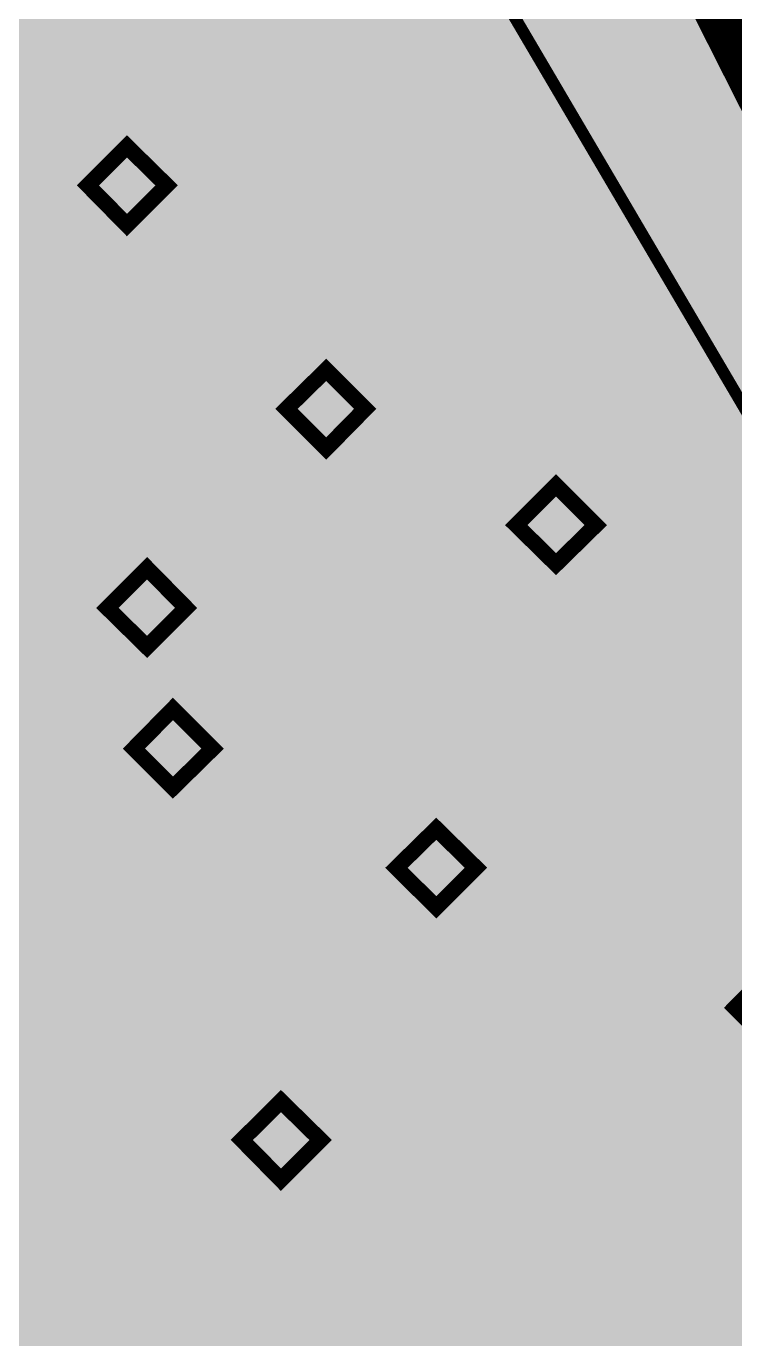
# Model space of a CAD drawing. Header units: millimetres. Extents: x 92 to 588, y 96 to 434.
# Drawn here: x 394.96 to 412.9, y 291.31 to 324.56 of the extents above; entities that cross this region are included whole.
import ezdxf

# ---------------------------------------------------------------- set-up
doc = ezdxf.new("R2010")
doc.units = ezdxf.units.MM
doc.layers.add('H', color=7, linetype='Continuous')
doc.layers.add('P', color=7, linetype='Continuous')

msp = doc.modelspace()

# ---------------------------------------------------------------- hatches: boundary and pattern name
at = {"layer": 'H', "linetype": 'Continuous'}
for points in [[(291.162, 223.903), (291.162, 433.788), (588.166, 433.788), (588.166, 223.903), (291.162, 223.903)], [(396.396, 321.358), (396.325, 321.375), (396.255, 321.375), (396.184, 321.393), (396.184, 321.728), (396.255, 321.71), (396.343, 321.675), (396.431, 321.657), (396.519, 321.657), (396.607, 321.657), (396.766, 321.693), (396.89, 321.746), (397.013, 321.834), (397.101, 321.94), (397.172, 322.081), (397.242, 322.239), (397.26, 322.416), (397.278, 322.522), (397.172, 322.716), (397.278, 322.769), (397.278, 322.839), (397.278, 323.051), (397.26, 323.28), (397.242, 323.368), (397.207, 323.439), (397.136, 323.562), (397.101, 323.615), (397.066, 323.651), (396.995, 323.721), (396.942, 323.739), (396.872, 323.756), (396.784, 323.756), (396.678, 323.756), (396.537, 323.703), (396.466, 323.651), (396.431, 323.615), (396.413, 323.562), (396.36, 323.474), (396.307, 323.315), (396.307, 323.174), (396.307, 323.086), (396.325, 322.963), (396.36, 322.892), (396.378, 322.839), (396.449, 322.751), (396.484, 322.716), (396.519, 322.698), (396.59, 322.663), (396.643, 322.645), (396.713, 322.628), (396.819, 322.628), (396.925, 322.628), (397.048, 322.663), (397.172, 322.716), (397.278, 322.522), (397.136, 322.433), (397.013, 322.381), (396.942, 322.363), (396.819, 322.345), (396.731, 322.345), (396.607, 322.345), (396.484, 322.381), (396.413, 322.398), (396.307, 322.451), (396.237, 322.486), (396.166, 322.557), (396.06, 322.68), (396.025, 322.769), (395.99, 322.839), (395.955, 323.051), (395.955, 323.157), (395.955, 323.245), (395.99, 323.439), (396.025, 323.527), (396.06, 323.598), (396.149, 323.739), (396.202, 323.809), (396.255, 323.862), (396.396, 323.95), (396.466, 323.986), (396.537, 324.003), (396.695, 324.039), (396.784, 324.039), (396.872, 324.039), (397.031, 324.021), (397.101, 323.986), (397.172, 323.95), (397.295, 323.862), (397.348, 323.809), (397.419, 323.739), (397.525, 323.545), (397.56, 323.439), (397.595, 323.315), (397.63, 323.033), (397.63, 322.857), (397.63, 322.698), (397.595, 322.398), (397.56, 322.257), (397.525, 322.116), (397.419, 321.869), (397.348, 321.781), (397.278, 321.675), (397.101, 321.516), (396.995, 321.463), (396.89, 321.41), (396.625, 321.358), (396.484, 321.358), (396.396, 321.358)], [(398.759, 321.358), (398.671, 321.358), (398.495, 321.375), (398.406, 321.41), (398.336, 321.446), (398.195, 321.516), (398.142, 321.569), (398.089, 321.622), (398.001, 321.746), (397.965, 321.816), (397.948, 321.887), (397.913, 322.045), (397.913, 322.116), (397.913, 322.222), (397.983, 322.416), (398.036, 322.504), (398.089, 322.592), (398.248, 322.733), (398.354, 322.786), (398.495, 322.645), (398.389, 322.539), (398.336, 322.469), (398.301, 322.398), (398.265, 322.239), (398.265, 322.151), (398.265, 322.028), (398.336, 321.834), (398.406, 321.763), (398.477, 321.693), (398.653, 321.622), (398.759, 321.604), (398.865, 321.622), (399.041, 321.675), (399.112, 321.746), (399.165, 321.816), (399.235, 321.993), (399.235, 322.098), (399.235, 322.169), (399.218, 322.292), (399.183, 322.345), (399.147, 322.398), (399.024, 322.486), (398.936, 322.539), (398.883, 322.575), (398.777, 322.61), (398.689, 322.645), (398.565, 322.698), (398.495, 322.645), (398.354, 322.786), (398.265, 322.857), (398.124, 322.98), (398.071, 323.051), (398.036, 323.104), (397.983, 323.28), (397.983, 323.368), (397.983, 323.439), (398.001, 323.58), (398.071, 323.703), (398.142, 323.809), (398.195, 323.862), (398.248, 323.898), (398.389, 323.986), (398.512, 324.021), (398.671, 324.056), (398.759, 324.056), (398.847, 324.056), (399.006, 324.021), (399.147, 323.986), (399.271, 323.915), (399.324, 323.862), (399.377, 323.827), (399.447, 323.721), (399.5, 323.598), (399.535, 323.474), (399.535, 323.404), (399.535, 323.315), (399.482, 323.139), (399.43, 323.051), (399.377, 322.963), (399.235, 322.839), (399.147, 322.786), (399.006, 322.927), (399.112, 323.051), (399.147, 323.104), (399.165, 323.174), (399.2, 323.315), (399.2, 323.386), (399.183, 323.474), (399.13, 323.615), (399.077, 323.686), (399.041, 323.703), (398.989, 323.756), (398.847, 323.792), (398.759, 323.792), (398.671, 323.792), (398.512, 323.739), (398.442, 323.686), (398.424, 323.668), (398.371, 323.598), (398.336, 323.492), (398.318, 323.421), (398.336, 323.351), (398.354, 323.245), (398.389, 323.192), (398.424, 323.157), (398.512, 323.068), (398.565, 323.033), (398.636, 322.998), (398.742, 322.963), (398.847, 322.91), (398.936, 322.874), (399.006, 322.927), (399.147, 322.786), (399.253, 322.716), (399.43, 322.592), (399.482, 322.522), (399.535, 322.433), (399.588, 322.239), (399.606, 322.134), (399.606, 322.045), (399.571, 321.904), (399.5, 321.763), (399.412, 321.64), (399.359, 321.569), (399.306, 321.516), (399.165, 321.446), (399.006, 321.375), (398.847, 321.358), (398.759, 321.358)], [(395.073, 321.41), (395.073, 321.904), (395.478, 321.904), (395.478, 321.41), (395.073, 321.41)], [(397.507, 319.523), (396.519, 320.528), (397.507, 321.516), (398.512, 320.528), (397.507, 319.523)], [(402.869, 315.748), (404.051, 318.024), (402.71, 318.024), (402.71, 318.324), (404.351, 318.324), (404.351, 317.936), (403.24, 315.748), (402.869, 315.748)], [(405.374, 315.695), (405.197, 315.695), (405.021, 315.731), (404.845, 315.784), (404.704, 315.837), (404.704, 316.207), (404.774, 316.172), (404.845, 316.136), (404.915, 316.101), (405.003, 316.066), (405.109, 316.031), (405.197, 316.013), (405.286, 315.995), (405.391, 315.995), (405.497, 315.995), (405.585, 316.031), (405.638, 316.048), (405.727, 316.119), (405.762, 316.154), (405.815, 316.225), (405.85, 316.33), (405.885, 316.436), (405.885, 316.577), (405.885, 316.63), (405.868, 316.754), (405.85, 316.789), (405.832, 316.842), (405.78, 316.913), (405.744, 316.948), (405.709, 316.965), (405.621, 317.018), (405.568, 317.036), (405.444, 317.054), (405.321, 317.071), (405.18, 317.054), (405.039, 317.036), (404.898, 317.018), (404.809, 317.001), (404.809, 318.324), (406.22, 318.324), (406.22, 318.024), (405.145, 318.024), (405.145, 317.336), (405.215, 317.353), (405.321, 317.353), (405.374, 317.353), (405.568, 317.353), (405.709, 317.318), (405.78, 317.301), (405.921, 317.23), (405.974, 317.195), (406.044, 317.142), (406.132, 317.018), (406.168, 316.948), (406.203, 316.877), (406.238, 316.683), (406.238, 316.577), (406.238, 316.472), (406.203, 316.295), (406.185, 316.225), (406.15, 316.136), (406.062, 316.013), (406.009, 315.942), (405.956, 315.889), (405.815, 315.801), (405.744, 315.766), (405.656, 315.731), (405.48, 315.695), (405.374, 315.695)], [(408.743, 315.748), (408.743, 316.63), (408.743, 316.913), (408.743, 317.918), (407.879, 316.913), (408.743, 316.913), (408.743, 316.63), (407.596, 316.63), (407.596, 317.001), (408.76, 318.324), (409.078, 318.324), (409.078, 316.913), (409.395, 316.913), (409.395, 316.63), (409.078, 316.63), (409.078, 315.748), (408.743, 315.748)], [(410.119, 315.695), (410.048, 315.695), (409.96, 315.713), (409.889, 315.713), (409.819, 315.731), (409.819, 316.066), (409.889, 316.048), (409.978, 316.013), (410.066, 315.995), (410.154, 315.995), (410.242, 315.995), (410.401, 316.031), (410.524, 316.083), (410.648, 316.172), (410.701, 316.225), (410.736, 316.278), (410.824, 316.419), (410.877, 316.577), (410.912, 316.754), (410.912, 316.86), (410.824, 317.054), (410.912, 317.107), (410.93, 317.177), (410.93, 317.212), (410.93, 317.265), (410.93, 317.389), (410.895, 317.618), (410.877, 317.706), (410.86, 317.777), (410.789, 317.9), (410.736, 317.953), (410.701, 317.988), (410.63, 318.059), (410.595, 318.077), (410.507, 318.094), (410.419, 318.094), (410.313, 318.094), (410.189, 318.041), (410.101, 317.988), (410.083, 317.953), (410.048, 317.9), (409.995, 317.812), (409.96, 317.636), (409.942, 317.512), (409.96, 317.424), (409.978, 317.283), (409.995, 317.23), (410.013, 317.177), (410.083, 317.089), (410.119, 317.054), (410.154, 317.036), (410.242, 317.001), (410.277, 316.983), (410.366, 316.965), (410.454, 316.965), (410.577, 316.965), (410.701, 317.001), (410.824, 317.054), (410.912, 316.86), (410.789, 316.771), (410.648, 316.718), (410.595, 316.701), (410.454, 316.683), (410.383, 316.683), (410.242, 316.683), (410.119, 316.718), (410.066, 316.736), (409.942, 316.789), (409.872, 316.824), (409.819, 316.895), (409.713, 317.018), (409.678, 317.107), (409.642, 317.177), (409.607, 317.371), (409.59, 317.495), (409.607, 317.583), (409.625, 317.777), (409.66, 317.847), (409.695, 317.936), (409.784, 318.077), (409.836, 318.147), (409.889, 318.2), (410.03, 318.288), (410.101, 318.324), (410.189, 318.341), (410.348, 318.377), (410.419, 318.377), (410.507, 318.377), (410.665, 318.359), (410.736, 318.324), (410.807, 318.288), (410.93, 318.2), (411.001, 318.147), (411.054, 318.077), (411.159, 317.883), (411.195, 317.777), (411.23, 317.653), (411.265, 317.371), (411.283, 317.195), (411.265, 317.036), (411.23, 316.736), (411.195, 316.595), (411.159, 316.454), (411.054, 316.207), (410.983, 316.101), (410.912, 316.013), (410.736, 315.854), (410.63, 315.801), (410.524, 315.748), (410.26, 315.695), (410.119, 315.695)], [(406.767, 315.748), (406.767, 316.242), (407.173, 316.242), (407.173, 315.748), (406.767, 315.748)], [(394.455, 312.926), (394.279, 312.944), (394.085, 312.961), (393.926, 313.014), (393.785, 313.085), (393.785, 313.438), (393.856, 313.42), (393.926, 313.367), (393.997, 313.332), (394.085, 313.297), (394.173, 313.279), (394.261, 313.244), (394.367, 313.226), (394.455, 313.226), (394.561, 313.244), (394.667, 313.261), (394.72, 313.279), (394.79, 313.349), (394.826, 313.385), (394.896, 313.473), (394.932, 313.561), (394.967, 313.667), (394.967, 313.808), (394.967, 313.879), (394.949, 313.984), (394.932, 314.037), (394.914, 314.073), (394.861, 314.143), (394.826, 314.178), (394.773, 314.214), (394.685, 314.249), (394.632, 314.267), (394.526, 314.302), (394.402, 314.302), (394.261, 314.302), (394.12, 314.284), (393.979, 314.249), (393.891, 314.231), (393.891, 315.572), (395.302, 315.572), (395.302, 315.254), (394.226, 315.254), (394.226, 314.584), (394.279, 314.584), (394.35, 314.584), (394.455, 314.584), (394.649, 314.584), (394.79, 314.549), (394.861, 314.531), (394.985, 314.478), (395.055, 314.425), (395.108, 314.373), (395.214, 314.249), (395.249, 314.178), (395.284, 314.108), (395.32, 313.914), (395.32, 313.808), (395.32, 313.72), (395.284, 313.543), (395.267, 313.455), (395.231, 313.385), (395.143, 313.244), (395.09, 313.191), (395.037, 313.12), (394.896, 313.032), (394.826, 312.997), (394.738, 312.961), (394.561, 312.926), (394.455, 312.926)], [(397.172, 312.926), (397.101, 312.944), (397.013, 312.944), (396.942, 312.961), (396.942, 313.297), (397.013, 313.279), (397.101, 313.261), (397.189, 313.226), (397.295, 313.226), (397.366, 313.226), (397.525, 313.261), (397.666, 313.314), (397.771, 313.402), (397.824, 313.455), (397.877, 313.508), (397.948, 313.649), (398.001, 313.808), (398.036, 313.984), (398.054, 314.09), (397.948, 314.284), (398.054, 314.337), (398.054, 314.408), (398.054, 314.461), (398.054, 314.496), (398.054, 314.637), (398.036, 314.849), (398.001, 314.937), (397.983, 315.008), (397.913, 315.149), (397.877, 315.184), (397.842, 315.237), (397.754, 315.29), (397.719, 315.307), (397.63, 315.325), (397.542, 315.343), (397.436, 315.325), (397.313, 315.272), (397.242, 315.219), (397.207, 315.184), (397.172, 315.149), (397.119, 315.043), (397.084, 314.884), (397.084, 314.743), (397.084, 314.655), (397.101, 314.531), (397.119, 314.478), (397.136, 314.425), (397.207, 314.337), (397.26, 314.284), (397.295, 314.267), (397.366, 314.231), (397.401, 314.214), (397.489, 314.196), (397.577, 314.196), (397.701, 314.214), (397.824, 314.231), (397.948, 314.284), (398.054, 314.09), (397.913, 314.002), (397.789, 313.949), (397.719, 313.932), (397.577, 313.914), (397.507, 313.914), (397.366, 313.914), (397.242, 313.949), (397.189, 313.967), (397.066, 314.02), (397.013, 314.073), (396.942, 314.126), (396.837, 314.249), (396.801, 314.337), (396.766, 314.425), (396.731, 314.619), (396.731, 314.725), (396.731, 314.831), (396.766, 315.008), (396.784, 315.096), (396.819, 315.166), (396.907, 315.307), (396.978, 315.378), (397.031, 315.431), (397.154, 315.519), (397.225, 315.554), (397.313, 315.59), (397.472, 315.607), (397.542, 315.625), (397.63, 315.625), (397.789, 315.59), (397.877, 315.554), (397.948, 315.519), (398.071, 315.448), (398.124, 315.378), (398.177, 315.307), (398.283, 315.131), (398.336, 315.008), (398.371, 314.884), (398.406, 314.602), (398.406, 314.425), (398.406, 314.267), (398.371, 313.967), (398.336, 313.826), (398.283, 313.685), (398.177, 313.438), (398.124, 313.349), (398.036, 313.244), (397.86, 313.103), (397.754, 313.032), (397.648, 312.997), (397.401, 312.944), (397.242, 312.926), (397.172, 312.926)], [(399.765, 312.979), (399.765, 313.879), (399.765, 314.143), (399.765, 315.166), (398.9, 314.143), (399.765, 314.143), (399.765, 313.879), (398.618, 313.879), (398.618, 314.231), (399.782, 315.572), (400.1, 315.572), (400.1, 314.143), (400.4, 314.143), (400.4, 313.879), (400.1, 313.879), (400.1, 312.979), (399.765, 312.979)], [(402.552, 313.861), (401.546, 314.866), (402.552, 315.854), (403.539, 314.866), (402.552, 313.861)], [(395.831, 312.979), (395.831, 313.473), (396.255, 313.473), (396.255, 312.979), (395.831, 312.979)], [(408.372, 310.933), (407.367, 311.921), (408.372, 312.926), (409.378, 311.921), (408.372, 310.933)], [(399.818, 308.499), (400.999, 310.774), (399.659, 310.774), (399.659, 311.092), (401.299, 311.092), (401.299, 310.704), (400.188, 308.499), (399.818, 308.499)], [(402.322, 308.446), (402.146, 308.446), (401.952, 308.481), (401.793, 308.534), (401.652, 308.587), (401.652, 308.957), (401.723, 308.922), (401.793, 308.887), (401.864, 308.852), (401.952, 308.816), (402.058, 308.781), (402.146, 308.763), (402.234, 308.746), (402.322, 308.746), (402.428, 308.746), (402.534, 308.781), (402.587, 308.799), (402.675, 308.869), (402.71, 308.904), (402.763, 308.993), (402.799, 309.081), (402.834, 309.187), (402.834, 309.328), (402.834, 309.398), (402.816, 309.504), (402.799, 309.557), (402.781, 309.592), (402.728, 309.663), (402.693, 309.698), (402.657, 309.733), (402.552, 309.769), (402.499, 309.786), (402.393, 309.804), (402.269, 309.822), (402.128, 309.804), (401.987, 309.786), (401.846, 309.769), (401.758, 309.751), (401.758, 311.092), (403.169, 311.092), (403.169, 310.774), (402.093, 310.774), (402.093, 310.086), (402.146, 310.104), (402.216, 310.104), (402.269, 310.104), (402.322, 310.104), (402.516, 310.104), (402.657, 310.069), (402.728, 310.051), (402.851, 309.998), (402.922, 309.945), (402.975, 309.892), (403.081, 309.769), (403.116, 309.698), (403.151, 309.628), (403.187, 309.434), (403.187, 309.328), (403.187, 309.222), (403.151, 309.063), (403.134, 308.975), (403.098, 308.904), (403.01, 308.763), (402.957, 308.693), (402.904, 308.64), (402.763, 308.552), (402.693, 308.516), (402.605, 308.481), (402.428, 308.446), (402.322, 308.446)], [(404.88, 308.499), (404.88, 308.763), (405.339, 308.763), (405.339, 310.492), (404.88, 310.492), (404.88, 310.739), (405.003, 310.739), (405.197, 310.774), (405.268, 310.809), (405.339, 310.88), (405.391, 310.986), (405.409, 311.092), (405.674, 311.092), (405.674, 308.763), (406.132, 308.763), (406.132, 308.499), (404.88, 308.499)], [(406.75, 308.499), (407.931, 310.774), (406.591, 310.774), (406.591, 311.092), (408.231, 311.092), (408.231, 310.704), (407.12, 308.499), (406.75, 308.499)], [(398.018, 308.834), (397.013, 309.822), (398.018, 310.827), (399.006, 309.822), (398.018, 308.834)], [(395.884, 306.664), (395.708, 306.7), (395.637, 306.717), (395.567, 306.753), (395.443, 306.841), (395.39, 306.894), (395.32, 306.982), (395.214, 307.158), (395.179, 307.282), (395.143, 307.405), (395.108, 307.687), (395.108, 308.023), (395.143, 308.322), (395.179, 308.463), (395.214, 308.605), (395.32, 308.834), (395.39, 308.94), (395.461, 309.028), (395.637, 309.187), (395.761, 309.24), (395.866, 309.293), (396.131, 309.345), (396.272, 309.345), (396.343, 309.345), (396.431, 309.345), (396.501, 309.328), (396.554, 309.31), (396.554, 308.993), (396.484, 309.01), (396.413, 309.028), (396.325, 309.046), (396.219, 309.046), (396.131, 309.046), (395.99, 309.028), (395.866, 308.975), (395.743, 308.887), (395.69, 308.834), (395.655, 308.781), (395.567, 308.64), (395.514, 308.481), (395.478, 308.287), (395.461, 308.199), (395.567, 308.005), (395.461, 307.952), (395.461, 307.899), (395.461, 307.864), (395.461, 307.828), (395.461, 307.776), (395.461, 307.652), (395.478, 307.44), (395.514, 307.352), (395.531, 307.264), (395.602, 307.141), (395.637, 307.105), (395.708, 307.017), (395.796, 306.982), (395.866, 306.947), (395.972, 306.947), (396.06, 306.964), (396.202, 306.999), (396.272, 307.07), (396.307, 307.105), (396.325, 307.141), (396.378, 307.229), (396.431, 307.405), (396.431, 307.546), (396.431, 307.617), (396.413, 307.758), (396.396, 307.811), (396.36, 307.864), (396.29, 307.952), (396.255, 307.987), (396.219, 308.023), (396.149, 308.058), (396.096, 308.075), (396.008, 308.075), (395.919, 308.093), (395.796, 308.075), (395.69, 308.058), (395.567, 308.005), (395.461, 308.199), (395.584, 308.269), (395.708, 308.322), (395.778, 308.34), (395.919, 308.375), (396.008, 308.375), (396.149, 308.358), (396.272, 308.34), (396.325, 308.322), (396.449, 308.269), (396.501, 308.217), (396.572, 308.164), (396.678, 308.023), (396.713, 307.952), (396.748, 307.864), (396.784, 307.67), (396.784, 307.564), (396.784, 307.458), (396.748, 307.282), (396.713, 307.193), (396.678, 307.105), (396.59, 306.964), (396.537, 306.911), (396.484, 306.858), (396.343, 306.753), (396.272, 306.735), (396.202, 306.7), (396.043, 306.664), (395.884, 306.664)], [(403.716, 308.499), (403.716, 308.993), (404.121, 308.993), (404.121, 308.499), (403.716, 308.499)], [(398.671, 305.271), (397.683, 306.259), (398.671, 307.264), (399.676, 306.259), (398.671, 305.271)], [(405.674, 304.124), (406.855, 306.4), (405.515, 306.4), (405.515, 306.7), (407.155, 306.7), (407.155, 306.312), (406.026, 304.124), (405.674, 304.124)], [(408.178, 304.071), (408.002, 304.071), (407.808, 304.107), (407.649, 304.16), (407.508, 304.213), (407.508, 304.583), (407.579, 304.548), (407.72, 304.477), (407.808, 304.442), (407.914, 304.407), (408.002, 304.389), (408.09, 304.371), (408.178, 304.371), (408.284, 304.371), (408.39, 304.407), (408.443, 304.424), (408.514, 304.495), (408.549, 304.53), (408.619, 304.601), (408.655, 304.706), (408.69, 304.812), (408.69, 304.953), (408.69, 305.006), (408.672, 305.13), (408.655, 305.165), (408.637, 305.218), (408.584, 305.288), (408.549, 305.324), (408.514, 305.341), (408.408, 305.394), (408.355, 305.412), (408.249, 305.43), (408.125, 305.43), (407.984, 305.43), (407.843, 305.412), (407.702, 305.394), (407.614, 305.377), (407.614, 306.7), (409.025, 306.7), (409.025, 306.4), (407.949, 306.4), (407.949, 305.712), (408.002, 305.729), (408.125, 305.729), (408.178, 305.729), (408.372, 305.729), (408.514, 305.694), (408.584, 305.677), (408.708, 305.606), (408.778, 305.571), (408.831, 305.518), (408.937, 305.394), (408.972, 305.324), (409.007, 305.253), (409.043, 305.059), (409.043, 304.953), (409.043, 304.848), (409.007, 304.671), (408.99, 304.601), (408.955, 304.512), (408.866, 304.389), (408.813, 304.318), (408.76, 304.265), (408.619, 304.177), (408.549, 304.142), (408.461, 304.107), (408.284, 304.071), (408.178, 304.071)], [(411.212, 304.071), (411.036, 304.089), (410.948, 304.124), (410.877, 304.16), (410.736, 304.23), (410.683, 304.283), (410.63, 304.336), (410.542, 304.459), (410.524, 304.53), (410.489, 304.601), (410.471, 304.759), (410.454, 304.83), (410.471, 304.936), (410.524, 305.13), (410.577, 305.218), (410.63, 305.306), (410.789, 305.447), (410.895, 305.5), (411.036, 305.359), (410.93, 305.253), (410.895, 305.183), (410.86, 305.112), (410.807, 304.953), (410.807, 304.865), (410.824, 304.742), (410.895, 304.548), (410.948, 304.477), (411.018, 304.407), (411.195, 304.336), (411.3, 304.318), (411.406, 304.318), (411.583, 304.389), (411.653, 304.459), (411.724, 304.53), (411.777, 304.706), (411.794, 304.812), (411.794, 304.883), (411.759, 305.006), (411.724, 305.059), (411.689, 305.112), (411.565, 305.2), (411.495, 305.253), (411.424, 305.288), (411.336, 305.324), (411.23, 305.359), (411.106, 305.412), (411.036, 305.359), (410.895, 305.5), (410.807, 305.571), (410.665, 305.694), (410.613, 305.747), (410.577, 305.818), (410.524, 305.994), (410.524, 306.082), (410.524, 306.153), (410.56, 306.294), (410.613, 306.417), (410.701, 306.523), (410.736, 306.576), (410.807, 306.611), (410.93, 306.682), (411.071, 306.735), (411.212, 306.77), (411.3, 306.77), (411.389, 306.77), (411.547, 306.735), (411.689, 306.7), (411.812, 306.629), (411.865, 306.576), (411.918, 306.541), (412.006, 306.435), (412.059, 306.312), (412.077, 306.17), (412.077, 306.1), (412.077, 306.029), (412.024, 305.853), (411.971, 305.765), (411.918, 305.677), (411.777, 305.553), (411.689, 305.5), (411.547, 305.641), (411.653, 305.765), (411.689, 305.818), (411.706, 305.888), (411.741, 306.029), (411.741, 306.1), (411.741, 306.188), (411.671, 306.329), (411.618, 306.4), (411.6, 306.417), (411.53, 306.47), (411.406, 306.506), (411.3, 306.506), (411.212, 306.506), (411.054, 306.453), (411.001, 306.4), (410.965, 306.382), (410.912, 306.312), (410.877, 306.206), (410.877, 306.118), (410.877, 306.065), (410.912, 305.959), (410.93, 305.906), (410.965, 305.871), (411.054, 305.782), (411.124, 305.747), (411.177, 305.712), (411.283, 305.659), (411.389, 305.624), (411.477, 305.588), (411.547, 305.641), (411.689, 305.5), (411.794, 305.43), (411.971, 305.306), (412.024, 305.236), (412.077, 305.147), (412.147, 304.953), (412.147, 304.848), (412.147, 304.759), (412.112, 304.601), (412.059, 304.477), (411.971, 304.336), (411.9, 304.283), (411.847, 304.23), (411.706, 304.142), (411.565, 304.089), (411.389, 304.071), (411.212, 304.071)], [(413.488, 304.124), (413.488, 305.006), (413.488, 305.288), (413.488, 306.294), (412.623, 305.288), (413.488, 305.288), (413.488, 305.006), (412.341, 305.006), (412.341, 305.377), (413.505, 306.7), (413.823, 306.7), (413.823, 305.288), (414.123, 305.288), (414.123, 305.006), (413.823, 305.006), (413.823, 304.124), (413.488, 304.124)], [(409.572, 304.124), (409.572, 304.618), (409.978, 304.618), (409.978, 304.124), (409.572, 304.124)], [(405.339, 302.237), (404.333, 303.242), (405.339, 304.23), (406.344, 303.242), (405.339, 302.237)], [(401.74, 297.228), (402.922, 299.503), (401.581, 299.503), (401.581, 299.803), (403.222, 299.803), (403.222, 299.432), (402.111, 297.228), (401.74, 297.228)], [(404.28, 297.175), (404.121, 297.21), (404.033, 297.228), (403.963, 297.263), (403.839, 297.351), (403.786, 297.404), (403.716, 297.474), (403.628, 297.668), (403.575, 297.792), (403.539, 297.898), (403.504, 298.198), (403.504, 298.356), (403.504, 298.533), (403.539, 298.833), (403.575, 298.974), (403.61, 299.097), (403.716, 299.344), (403.786, 299.45), (403.857, 299.538), (404.033, 299.697), (404.157, 299.75), (404.263, 299.803), (404.527, 299.856), (404.668, 299.856), (404.756, 299.856), (404.827, 299.856), (404.898, 299.838), (404.95, 299.82), (404.95, 299.485), (404.88, 299.521), (404.809, 299.538), (404.721, 299.556), (404.615, 299.556), (404.545, 299.556), (404.386, 299.538), (404.263, 299.485), (404.139, 299.397), (404.086, 299.344), (404.051, 299.291), (403.963, 299.15), (403.91, 298.991), (403.875, 298.797), (403.857, 298.692), (403.963, 298.515), (403.857, 298.445), (403.857, 298.409), (403.857, 298.374), (403.857, 298.162), (403.875, 297.933), (403.91, 297.845), (403.927, 297.774), (403.998, 297.651), (404.033, 297.598), (404.104, 297.527), (404.192, 297.492), (404.28, 297.457), (404.368, 297.457), (404.457, 297.457), (404.598, 297.51), (404.668, 297.563), (404.704, 297.598), (404.721, 297.651), (404.774, 297.739), (404.827, 297.915), (404.827, 298.057), (404.827, 298.127), (404.809, 298.268), (404.792, 298.321), (404.756, 298.374), (404.704, 298.462), (404.651, 298.498), (404.615, 298.533), (404.545, 298.568), (404.492, 298.568), (404.404, 298.586), (404.315, 298.586), (404.21, 298.586), (404.086, 298.55), (403.963, 298.515), (403.857, 298.692), (403.98, 298.78), (404.121, 298.833), (404.174, 298.85), (404.315, 298.868), (404.404, 298.886), (404.545, 298.868), (404.668, 298.85), (404.721, 298.833), (404.845, 298.762), (404.898, 298.727), (404.968, 298.674), (405.074, 298.533), (405.109, 298.445), (405.145, 298.374), (405.18, 298.18), (405.18, 298.057), (405.18, 297.968), (405.145, 297.774), (405.109, 297.704), (405.074, 297.616), (404.986, 297.474), (404.933, 297.422), (404.88, 297.351), (404.756, 297.263), (404.686, 297.228), (404.598, 297.21), (404.439, 297.175), (404.28, 297.175)], [(407.314, 297.175), (407.155, 297.21), (407.085, 297.228), (407.014, 297.263), (406.891, 297.351), (406.838, 297.404), (406.767, 297.474), (406.661, 297.668), (406.626, 297.792), (406.591, 297.898), (406.556, 298.198), (406.556, 298.533), (406.591, 298.833), (406.626, 298.974), (406.661, 299.097), (406.767, 299.344), (406.838, 299.45), (406.908, 299.538), (407.085, 299.697), (407.191, 299.75), (407.314, 299.803), (407.561, 299.856), (407.702, 299.856), (407.79, 299.856), (407.879, 299.856), (407.949, 299.838), (408.002, 299.82), (408.002, 299.485), (407.931, 299.521), (407.843, 299.538), (407.755, 299.556), (407.667, 299.556), (407.579, 299.556), (407.438, 299.538), (407.314, 299.485), (407.191, 299.397), (407.138, 299.344), (407.085, 299.291), (407.014, 299.15), (406.961, 298.991), (406.908, 298.797), (406.908, 298.692), (407.014, 298.515), (406.908, 298.445), (406.908, 298.409), (406.891, 298.339), (406.891, 298.286), (406.908, 298.162), (406.926, 297.933), (406.944, 297.845), (406.979, 297.774), (407.05, 297.651), (407.085, 297.598), (407.155, 297.527), (407.244, 297.492), (407.314, 297.457), (407.402, 297.457), (407.508, 297.457), (407.632, 297.51), (407.72, 297.563), (407.737, 297.598), (407.773, 297.651), (407.826, 297.739), (407.861, 297.915), (407.879, 298.057), (407.879, 298.127), (407.843, 298.268), (407.826, 298.321), (407.808, 298.374), (407.737, 298.462), (407.702, 298.498), (407.667, 298.533), (407.579, 298.568), (407.543, 298.568), (407.455, 298.586), (407.367, 298.586), (407.244, 298.586), (407.138, 298.55), (407.014, 298.515), (406.908, 298.692), (407.032, 298.78), (407.155, 298.833), (407.226, 298.85), (407.367, 298.868), (407.438, 298.886), (407.596, 298.868), (407.702, 298.85), (407.773, 298.833), (407.879, 298.762), (407.949, 298.727), (408.02, 298.674), (408.125, 298.533), (408.161, 298.445), (408.196, 298.374), (408.231, 298.18), (408.231, 298.057), (408.231, 297.968), (408.196, 297.774), (408.161, 297.704), (408.125, 297.616), (408.037, 297.474), (407.984, 297.422), (407.931, 297.351), (407.79, 297.263), (407.72, 297.228), (407.649, 297.21), (407.49, 297.175), (407.314, 297.175)], [(408.531, 297.228), (408.531, 297.598), (408.708, 297.757), (408.866, 297.898), (409.007, 298.057), (409.166, 298.215), (409.307, 298.374), (409.501, 298.621), (409.572, 298.727), (409.607, 298.833), (409.66, 299.027), (409.678, 299.133), (409.66, 299.238), (409.642, 299.327), (409.625, 299.362), (409.572, 299.432), (409.537, 299.468), (409.484, 299.503), (409.413, 299.538), (409.325, 299.556), (409.237, 299.556), (409.131, 299.556), (409.043, 299.538), (408.955, 299.521), (408.866, 299.485), (408.796, 299.45), (408.725, 299.415), (408.655, 299.379), (408.619, 299.344), (408.584, 299.715), (408.708, 299.768), (408.884, 299.82), (408.99, 299.838), (409.166, 299.856), (409.254, 299.873), (409.343, 299.856), (409.501, 299.838), (409.642, 299.785), (409.766, 299.715), (409.819, 299.679), (409.872, 299.626), (409.942, 299.503), (409.995, 299.379), (410.03, 299.238), (410.03, 299.15), (410.013, 299.009), (409.995, 298.868), (409.942, 298.744), (409.889, 298.639), (409.819, 298.515), (409.731, 298.409), (409.642, 298.303), (409.554, 298.198), (409.378, 298.021), (409.184, 297.827), (408.99, 297.651), (408.866, 297.527), (410.136, 297.527), (410.136, 297.228), (408.531, 297.228)], [(412.006, 296.275), (413.188, 298.55), (411.847, 298.55), (411.847, 298.868), (413.488, 298.868), (413.488, 298.48), (412.376, 296.275), (412.006, 296.275)], [(405.638, 297.228), (405.638, 297.721), (406.044, 297.721), (406.044, 297.228), (405.638, 297.228)], [(401.405, 295.34), (400.417, 296.346), (401.405, 297.333), (402.41, 296.346), (401.405, 295.34)], [(395.831, 293.47), (395.655, 293.488), (395.478, 293.523), (395.302, 293.559), (395.161, 293.629), (395.161, 293.982), (395.231, 293.964), (395.302, 293.929), (395.373, 293.894), (395.461, 293.858), (395.567, 293.823), (395.655, 293.788), (395.743, 293.788), (395.849, 293.77), (395.937, 293.788), (396.043, 293.806), (396.096, 293.841), (396.184, 293.894), (396.219, 293.929), (396.272, 294.017), (396.307, 294.105), (396.343, 294.229), (396.343, 294.352), (396.343, 294.423), (396.325, 294.529), (396.307, 294.582), (396.29, 294.617), (396.237, 294.688), (396.202, 294.723), (396.166, 294.758), (396.078, 294.811), (396.025, 294.811), (395.902, 294.846), (395.778, 294.846), (395.637, 294.846), (395.496, 294.829), (395.355, 294.793), (395.267, 294.776), (395.267, 296.116), (396.678, 296.116), (396.678, 295.816), (395.602, 295.816), (395.602, 295.128), (395.655, 295.128), (395.725, 295.128), (395.778, 295.128), (395.831, 295.128), (396.025, 295.128), (396.166, 295.111), (396.237, 295.093), (396.378, 295.023), (396.431, 294.97), (396.501, 294.917), (396.59, 294.811), (396.625, 294.74), (396.66, 294.652), (396.695, 294.458), (396.695, 294.352), (396.695, 294.264), (396.66, 294.088), (396.643, 294), (396.607, 293.929), (396.519, 293.788), (396.466, 293.735), (396.413, 293.664), (396.272, 293.576), (396.202, 293.541), (396.113, 293.506), (395.937, 293.47), (395.831, 293.47)], [(397.86, 293.47), (397.771, 293.47), (397.595, 293.506), (397.507, 293.523), (397.436, 293.559), (397.295, 293.647), (397.242, 293.7), (397.189, 293.753), (397.101, 293.876), (397.084, 293.947), (397.048, 294.017), (397.013, 294.158), (397.013, 294.247), (397.031, 294.352), (397.084, 294.546), (397.136, 294.635), (397.189, 294.723), (397.348, 294.846), (397.454, 294.917), (397.595, 294.776), (397.489, 294.652), (397.436, 294.582), (397.401, 294.511), (397.366, 294.352), (397.366, 294.264), (397.366, 294.158), (397.436, 293.964), (397.507, 293.876), (397.577, 293.806), (397.754, 293.735), (397.86, 293.735), (397.965, 293.735), (398.142, 293.806), (398.212, 293.858), (398.283, 293.929), (398.336, 294.105), (398.354, 294.211), (398.336, 294.299), (398.318, 294.423), (398.283, 294.476), (398.248, 294.511), (398.124, 294.617), (398.036, 294.67), (397.983, 294.688), (397.877, 294.74), (397.789, 294.776), (397.666, 294.829), (397.595, 294.776), (397.454, 294.917), (397.366, 294.97), (397.225, 295.093), (397.172, 295.164), (397.136, 295.234), (397.084, 295.393), (397.084, 295.499), (397.084, 295.569), (397.119, 295.693), (397.172, 295.816), (397.242, 295.922), (397.295, 295.975), (397.366, 296.028), (397.489, 296.099), (397.63, 296.152), (397.771, 296.169), (397.86, 296.169), (397.948, 296.169), (398.107, 296.152), (398.248, 296.099), (398.371, 296.028), (398.424, 295.993), (398.477, 295.94), (398.548, 295.834), (398.618, 295.711), (398.636, 295.587), (398.636, 295.517), (398.636, 295.428), (398.583, 295.252), (398.53, 295.164), (398.477, 295.093), (398.336, 294.952), (398.248, 294.899), (398.107, 295.058), (398.212, 295.164), (398.248, 295.234), (398.265, 295.287), (398.301, 295.428), (398.301, 295.517), (398.301, 295.587), (398.23, 295.746), (398.177, 295.799), (398.16, 295.834), (398.089, 295.869), (397.965, 295.905), (397.86, 295.922), (397.771, 295.905), (397.613, 295.869), (397.542, 295.816), (397.525, 295.781), (397.472, 295.728), (397.436, 295.622), (397.436, 295.534), (397.436, 295.464), (397.454, 295.358), (397.489, 295.323), (397.525, 295.27), (397.613, 295.199), (397.683, 295.164), (397.736, 295.128), (397.842, 295.076), (397.948, 295.023), (398.036, 294.987), (398.107, 295.058), (398.248, 294.899), (398.354, 294.846), (398.53, 294.705), (398.583, 294.635), (398.636, 294.564), (398.706, 294.37), (398.706, 294.247), (398.706, 294.176), (398.671, 294.017), (398.618, 293.876), (398.512, 293.753), (398.459, 293.7), (398.406, 293.647), (398.265, 293.559), (398.107, 293.506), (397.948, 293.47), (397.86, 293.47)], [(410.507, 291.513), (411.689, 293.806), (410.348, 293.806), (410.348, 294.105), (411.988, 294.105), (411.988, 293.717), (410.877, 291.513), (410.507, 291.513)], [(413.135, 291.46), (413.047, 291.46), (412.888, 291.495), (412.817, 291.53), (412.747, 291.548), (412.606, 291.636), (412.553, 291.707), (412.5, 291.777), (412.394, 291.953), (412.341, 292.077), (412.306, 292.2), (412.271, 292.483), (412.271, 292.659), (412.271, 292.818), (412.306, 293.118), (412.341, 293.259), (412.376, 293.4), (412.482, 293.629), (412.553, 293.735), (412.623, 293.823), (412.817, 293.982), (412.923, 294.035), (413.029, 294.088), (413.294, 294.141), (413.435, 294.158), (413.523, 294.141), (413.594, 294.141), (413.664, 294.123), (413.717, 294.105), (413.717, 293.788), (413.664, 293.806), (413.576, 293.823), (413.488, 293.841), (413.382, 293.858), (413.311, 293.858), (413.153, 293.823), (413.029, 293.77), (412.923, 293.682), (412.87, 293.629), (412.817, 293.576), (412.729, 293.435), (412.676, 293.276), (412.641, 293.1), (412.623, 292.994), (412.747, 292.8), (412.623, 292.747), (412.623, 292.712), (412.623, 292.659), (412.623, 292.447), (412.659, 292.236), (412.676, 292.148), (412.694, 292.059), (412.765, 291.936), (412.8, 291.901), (412.888, 291.812), (412.959, 291.777), (413.047, 291.759), (413.135, 291.742), (413.223, 291.759), (413.364, 291.812), (413.435, 291.865), (413.47, 291.901), (413.505, 291.936), (413.541, 292.024), (413.594, 292.2), (413.594, 292.342), (413.594, 292.412), (413.576, 292.553), (413.558, 292.606), (413.541, 292.659), (413.47, 292.747), (413.417, 292.8), (413.382, 292.818), (413.311, 292.853), (413.258, 292.871), (413.188, 292.888), (413.082, 292.888), (412.976, 292.871), (412.853, 292.853), (412.747, 292.8), (412.623, 292.994), (412.747, 293.065), (412.888, 293.118), (412.941, 293.135), (413.082, 293.171), (413.17, 293.171), (413.311, 293.171), (413.435, 293.135), (413.488, 293.118), (413.611, 293.065), (413.664, 293.012), (413.735, 292.959), (413.84, 292.818), (413.876, 292.747), (413.911, 292.659), (413.946, 292.465), (413.946, 292.359), (413.946, 292.253), (413.911, 292.077), (413.876, 291.989), (413.84, 291.901), (413.752, 291.759), (413.699, 291.707), (413.646, 291.654), (413.523, 291.565), (413.452, 291.53), (413.364, 291.495), (413.205, 291.46), (413.135, 291.46)]]:
    msp.add_hatch(color=7, dxfattribs=at).paths.add_polyline_path(points)

# ---------------------------------------------------------------- linework, layer by layer
at = {"layer": 'P', "color": 7}
for points, const_width in [([(361.1, 426.768), (364.875, 419.165), (457.938, 234.874), (581.234, 279.624)], 1.176), ([(361.1, 426.768), (364.875, 419.165), (457.938, 234.874), (581.234, 279.624)], 0.26), ([(361.1, 426.768), (364.875, 419.165), (457.938, 234.874), (581.234, 279.624)], 0.26), ([(455.31, 241.171), (444.673, 264.225), (425.588, 280.718), (422.29, 296.204), (417.033, 308.269), (404.404, 329.754), (394.808, 340.937), (376.499, 360.463)], 0.3), ([(396.519, 320.528), (397.507, 319.523), (398.512, 320.528), (397.507, 321.516), (396.519, 320.528), (396.519, 320.528)], 0.4), ([(401.546, 314.866), (402.552, 313.861), (403.539, 314.866), (402.552, 315.854), (401.546, 314.866), (401.546, 314.866)], 0.4), ([(407.367, 311.921), (408.372, 310.933), (409.378, 311.921), (408.372, 312.926), (407.367, 311.921), (407.367, 311.921)], 0.4), ([(397.013, 309.822), (398.018, 308.834), (399.006, 309.822), (398.018, 310.827), (397.013, 309.822), (397.013, 309.822)], 0.4), ([(397.683, 306.259), (398.671, 305.271), (399.676, 306.259), (398.671, 307.264), (397.683, 306.259), (397.683, 306.259)], 0.4), ([(404.333, 303.242), (405.339, 302.237), (406.344, 303.242), (405.339, 304.23), (404.333, 303.242), (404.333, 303.242)], 0.4), ([(412.906, 299.697), (413.893, 298.709), (414.899, 299.697), (413.893, 300.702), (412.906, 299.697), (412.906, 299.697)], 0.4), ([(400.417, 296.346), (401.405, 295.34), (402.41, 296.346), (401.405, 297.333), (400.417, 296.346), (400.417, 296.346)], 0.4)]:
    msp.add_lwpolyline(points, dxfattribs=dict(at, const_width=const_width))

doc.saveas('drawing.dxf')
